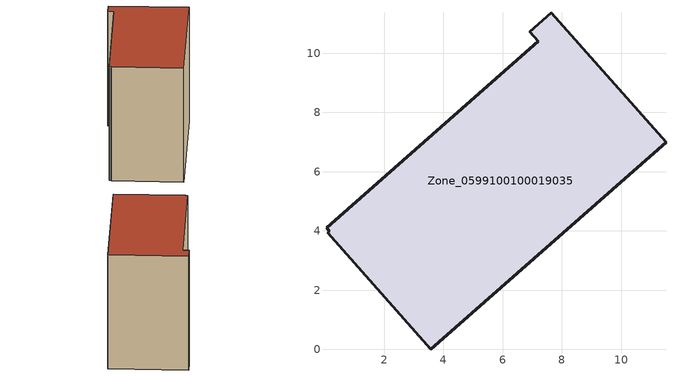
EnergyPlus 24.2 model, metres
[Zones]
Zone_0599100100019035
 floor ground (C_G): 3.57,0 0.1,3.94 0.15,3.99 0.06,4.11 7.2,10.4 6.92,10.73 7.65,11.37 11.52,7 z3.95
 wall outside (C_F): 11.52,7 7.65,11.37 6.92,10.73 7.2,10.4 0.06,4.11 0.15,3.99 0.1,3.94 3.57,0 11.52,7 z3.95:12.98
 roof outside (C_R): 0.1,3.94 3.57,0 11.52,7 7.65,11.37 6.92,10.73 7.2,10.4 0.06,4.11 0.15,3.99 z12.98
[BUILDING]
Pand.0599100100019035: North Axis=0; Terrain=City; Loads Convergence Tolerance Value=0.04; Temperature Convergence Tolerance Value=0.4; Solar Distribution=FullExterior; Maximum Number of Warmup Days=25; Minimum Number of Warmup Days=1
[Site:Location]
Rotterdam.The.Hague.AP_ZH_NLD Design_Conditions: Latitude=51.96; Longitude=4.45; Time Zone=1; Elevation=-4.5
[SITE:GROUNDTEMPERATURE:BUILDINGSURFACE]
18, 18, 18, 18, 18, 18, 18, 18, 18, 18, 18, 18
[MATERIAL] Thermal Absorptance=0.9; Solar Absorptance=0.7; Visible Absorptance=0.7
Name | Roughness | Thickness | Conductivity | Density | Specific Heat
G.TI.2015-2018 | MediumSmooth | 0.15 | 0.0428571 | 540 | 1210
F.TI.2015-2018 | Rough | 0.3 | 0.0666667 | 1920 | 840
R.TI.2015-2018 | MediumRough | 0.2 | 0.0333333 | 1500 | 1000
[CONSTRUCTION]
C_G: G.TI.2015-2018
C_F: F.TI.2015-2018
C_R: R.TI.2015-2018
[ZONE]
Zone_0599100100019035: Type=1; Multiplier=1; Ceiling Height=Autocalculate; Volume=Autocalculate; Floor Area=autocalculate; Part of Total Floor Area=Yes
[ZONEINFILTRATION:DESIGNFLOWRATE]
Infil_Zone_0599100100019035: Zone or ZoneList or Space or SpaceList=Zone_0599100100019035; Schedule=AlwaysOn; Design Flow Rate Calculation Method=Flow/Area; Flow Rate per Floor Area=0.0015; Constant Term Coefficient=1; Temperature Term Coefficient=0; Velocity Term Coefficient=0; Velocity Squared Term Coefficient=0
[HVACTEMPLATE:ZONE:IDEALLOADSAIRSYSTEM]
Zone_0599100100019035: Maximum Heating Supply Air Temperature=50; Minimum Cooling Supply Air Temperature=13; Maximum Heating Supply Air Humidity Ratio=0.0156; Minimum Cooling Supply Air Humidity Ratio=0.0077; Heating Limit=NoLimit; Cooling Limit=NoLimit; Dehumidification Control Type=ConstantSensibleHeatRatio; Cooling Sensible Heat Ratio=0.7; Dehumidification Setpoint=60; Humidification Control Type=None; Humidification Setpoint=30; Outdoor Air Method=None; Outdoor Air Flow Rate per Person=0.00944; Outdoor Air Flow Rate per Zone Floor Area=0; Outdoor Air Flow Rate per Zone=0; Demand Controlled Ventilation Type=None; Outdoor Air Economizer Type=NoEconomizer; Heat Recovery Type=None; Sensible Heat Recovery Effectiveness=0.7; Latent Heat Recovery Effectiveness=0.65
[ZONECONTROL:THERMOSTAT]
ThermostatControl_Zone_0599100100019035: Zone or ZoneList=Zone_0599100100019035; Control Type Schedule=DualSetpointControlType; Control 1=Thermostat_Zone_0599100100019035; Temperature Difference Between Cutout And Setpoint=0
[THERMOSTATSETPOINT:DUALSETPOINT]
Thermostat_Zone_0599100100019035: Heating Setpoint Temperature Schedule=HeatingSetpoint_Zone_0599100100019035; Cooling Setpoint Temperature Schedule=CoolingSetpoint_Zone_0599100100019035
[SCHEDULE:COMPACT]
HeatingSetpoint_Zone_0599100100019035: Through: 12/31, For: AllDays, Until: 24:00, 21
CoolingSetpoint_Zone_0599100100019035: Through: 12/31, For: AllDays, Until: 24:00, 24
DualSetpointControlType: Through: 12/31, For: AllDays, Until: 24:00, 4
AlwaysOn: Through: 12/31, For: AllDays, Until: 24:00, 1
